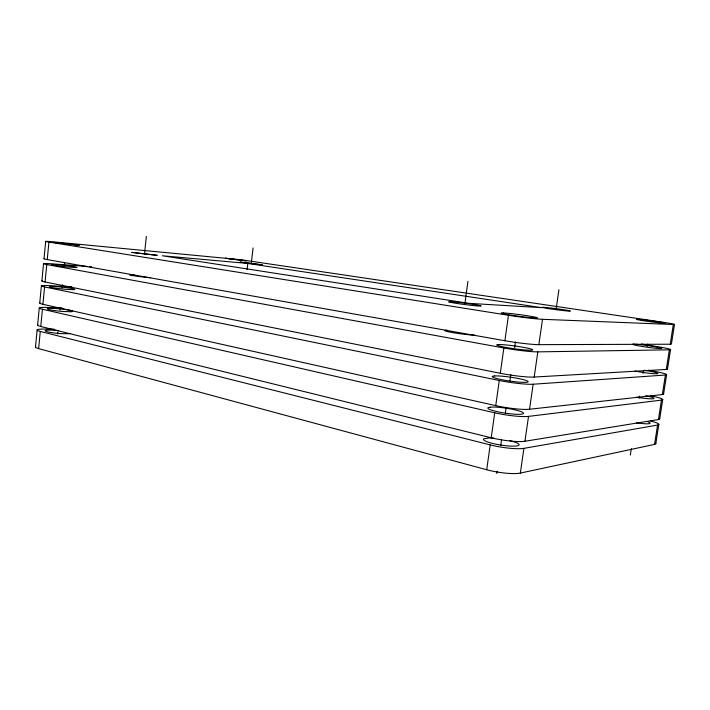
<?xml version="1.0" encoding="UTF-8"?>
<svg xmlns="http://www.w3.org/2000/svg" width="710" height="710" viewBox="0 0 710 710"><rect width="100%" height="100%" fill="white"/><g stroke="black" fill="none" stroke-linecap="round" stroke-linejoin="round"><path stroke-width="1.06" d="M35.5 346.959L37.142 329.919M37.612 325.038L39.272 307.918M39.742 303.019L41.402 285.837M41.872 280.911L43.541 263.658M44.02 258.715L45.688 241.391M655.587 443.102A19.862 2.822 9.7 0 1 654.54 444.407L520.35 473.073A24.61 4.757 9.2 0 1 486.705 469.745L38.615 348.61L40.284 331.419A17.324 1.944 5.3 0 1 44.473 329.085L54.404 329.209M659.448 418.447A19.907 2.387 9.3 0 1 658.436 419.539L524.93 441.265A24.681 4.02 8.8 0 1 491.214 437.786L40.763 326.493L42.431 309.232A17.359 1.597 5.6 0 1 46.585 307.394L62.018 307.9M663.335 393.686A19.951 1.944 8.9 0 1 662.35 394.556L529.545 409.253A24.761 3.275 8.5 0 1 495.74 405.632L42.911 304.288L44.588 286.946A17.404 1.242 6 0 1 48.697 285.624L71.852 286.849M667.231 368.801A19.995 1.491 8.4 0 1 666.282 369.448L534.195 377.054A24.832 2.529 8.2 0 1 500.301 373.283L45.067 281.985L46.753 264.573A17.439 0.896 6.3 0 1 50.818 263.765L87.197 266.419M47.242 259.585L48.928 242.101A17.475 0.541 6.6 0 1 52.957 241.808L241.125 259.762L661.498 322.02A20.084 0.692 7.7 0 1 673.32 324.514L670.231 344.217L538.863 344.652A24.903 1.766 7.8 0 1 504.881 340.729L47.242 259.585A17.448 0.817 6.4 0 1 44.26 258.635M57.661 333.895L57.847 331.916M60.004 310.03L60.217 307.909M62.169 288.056L62.498 284.745M64.344 265.984L64.654 262.815M144.512 253.861L146.358 236.412M247.107 269.56L247.817 263.445L162.386 255.769L468.786 303.339L541.686 307.67L247.817 263.445M251.278 263.481L253.079 247.932M464.864 303.853L467.943 281.32M486.705 469.745L490.211 444.904L40.284 331.419M491.214 437.786L494.728 412.794L42.431 309.232M495.74 405.632L499.281 380.489L44.588 286.946M500.301 373.283L503.86 347.98L46.753 264.573M504.881 340.729L508.475 315.275A24.965 1.163 7.6 0 0 542.52 319.305L673.32 324.514M496.769 473.446L497.08 471.298M500.736 445.498L501.544 439.854M505.342 413.06L506.15 407.407M509.816 381.527L510.783 374.756M514.626 347.634L515.424 342.034M520.35 473.073L523.909 448.347L657.566 425.077L654.54 444.407M524.93 441.265L528.524 416.388L661.471 400.112L658.436 419.539M529.545 409.253L533.157 384.225L665.403 375.031L662.35 394.556M534.195 377.054L537.825 351.867L669.352 349.835L666.282 369.448M538.863 344.652L542.52 319.305M556.107 309.169L558.93 289.742M630.338 455.057L631.323 448.658M639.106 398.274L639.444 396.1M642.941 373.469L643.278 371.286M647.129 346.356L647.467 344.173M655.836 443.519L658.844 424.305M659.705 418.811L662.732 399.508M663.593 393.979L666.637 374.596M667.506 369.04L670.559 349.56M674.5 324.399L671.429 343.977A20.049 1.038 8 0 1 670.231 344.217M447.451 330.292L445.312 330.336A16.286 1.154 7.6 0 0 454.773 332.954A16.286 1.154 7.6 0 0 474.839 335.147M134.057 274.779L131.421 274.637A12.709 0.683 6.5 0 0 133.906 275.808A12.709 0.683 6.5 0 0 150.405 277.681M89.398 266.578L91.608 266.747M48.928 242.101L508.475 315.275M641.281 344.004L657.664 346.684A20.04 1.145 8.1 0 1 669.352 349.835M648.399 370.256L653.848 371.241A19.986 1.597 8.5 0 1 665.403 375.031M537.825 351.867A24.894 1.935 7.9 0 1 503.86 347.98M45.067 281.985A17.404 1.171 6 0 1 42.121 280.787M644.147 370.247A14.688 1.171 8.5 0 1 657.034 373.744A14.688 1.171 8.5 0 1 634.864 371.01M645.763 395.727A14.653 1.5 8.9 0 1 653.235 398.745A14.653 1.5 8.9 0 1 636.675 397.183M533.157 384.225A24.814 2.698 8.2 0 1 499.281 380.489M42.911 304.288A17.368 1.518 5.7 0 1 39.991 302.851M528.524 416.388A24.743 3.443 8.6 0 1 494.728 412.794M650.839 395.834A19.942 2.041 8.9 0 1 661.471 400.112M40.763 326.493A17.333 1.864 5.4 0 1 37.87 324.816M647.804 421.784A14.626 1.828 9.3 0 1 636.471 422.814M523.909 448.347A24.672 4.189 8.9 0 1 490.211 444.904M650.715 421.03A19.898 2.485 9.4 0 1 657.566 425.077M509.816 440.644A18.043 3.053 8.9 0 1 517.688 445.756A18.043 3.053 8.9 0 1 495.882 444.176A18.043 3.053 8.9 0 1 483.847 438.762L489.297 437.955A18.043 3.053 8.9 0 1 493.885 438.132M70.139 333.398A12.718 1.429 5.3 0 1 68.391 333.7L61.371 333.638A12.718 1.429 5.3 0 1 45.209 330.922A12.718 1.429 5.3 0 1 58.735 330.585M38.615 348.61A17.297 2.21 5.1 0 1 35.757 346.693M79.138 245.243L53.809 242.394L79.138 245.243M157.07 255.307L131.865 252.405L157.07 255.307M490.326 407.167L488.223 407.584A18.096 2.512 8.5 0 0 507.677 413.495A18.096 2.512 8.5 0 0 522.045 412.048A18.096 2.512 8.5 0 0 493.645 407.034L490.326 407.167M494.71 375.945L492.616 376.22A18.149 1.961 8.2 0 0 512.247 381.394A18.149 1.961 8.2 0 0 526.554 380.64A18.149 1.961 8.2 0 0 498.021 375.936L494.71 375.945M633.764 344.146L632.645 344.243A14.724 0.843 8.1 0 0 650.733 347.705A14.724 0.843 8.1 0 0 659.528 347.678A14.724 0.843 8.1 0 0 635.974 344.235L633.764 344.146M499.121 344.545L497.044 344.661A18.211 1.411 7.9 0 0 516.836 349.089A18.211 1.411 7.9 0 0 531.089 349.045A18.211 1.411 7.9 0 0 502.423 344.643L499.121 344.545M637.562 319.305L636.462 319.305A14.759 0.506 7.7 0 0 654.664 322.296A14.759 0.506 7.7 0 0 663.415 322.713A14.759 0.506 7.7 0 0 639.772 319.464L637.562 319.305M70.574 311.726L63.563 311.521A12.744 1.171 5.7 0 1 47.277 308.797A12.744 1.171 5.7 0 1 63.607 309.267A12.744 1.171 5.7 0 1 70.574 311.726M503.55 312.95L501.491 312.915A18.265 0.852 7.6 0 0 521.451 316.589A18.265 0.852 7.6 0 0 535.651 317.255A18.265 0.852 7.6 0 0 506.851 313.172L503.55 312.95M262.292 264.865L240.264 262.096L262.292 264.865M246.148 260.845L225.585 258.271L246.148 260.845M72.766 289.671L65.755 289.316A12.771 0.914 6 0 1 49.425 286.733A12.771 0.914 6 0 1 65.755 287.559A12.771 0.914 6 0 1 72.766 289.671M451.32 301.732L449.19 301.652A16.33 0.692 7.4 0 0 466.035 304.714A16.33 0.692 7.4 0 0 479.898 305.548A16.33 0.692 7.4 0 0 454.435 301.972L451.32 301.732M74.976 267.519L67.956 267.022A12.798 0.657 6.3 0 1 51.581 264.59A12.798 0.657 6.3 0 1 67.911 265.753A12.798 0.657 6.3 0 1 74.976 267.519M547.525 308.459A14.306 0.515 7.5 0 0 570.21 311.113A14.306 0.515 7.5 0 0 550.703 307.989A14.306 0.515 7.5 0 0 547.525 308.459"/></g></svg>
